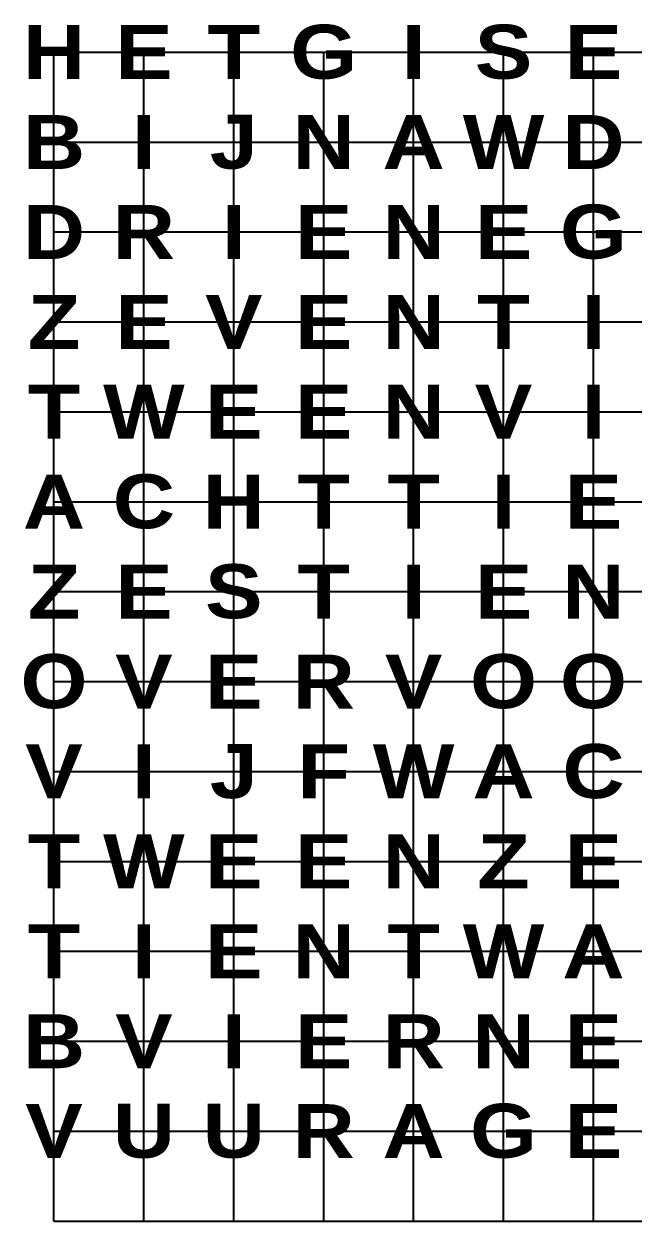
# Model space of a CAD drawing. Header units: millimetres. Extents: x -11 to 433, y -30 to 413.
# Drawn here: x -11.1 to 214.5, y -30 to 413.4 of the extents above; entities that cross this region are included whole.
import ezdxf

# ---------------------------------------------------------------- set-up
doc = ezdxf.new("R2010")
doc.units = ezdxf.units.MM
doc.layers.get('0').update_dxf_attribs({"lineweight": 25, "true_color": 0xffffff})
doc.styles.add('textstyle0', font='')
doc.styles.add('textstyle1', font='')
doc.styles.add('textstyle100', font='')
doc.styles.add('textstyle101', font='')
doc.styles.add('textstyle105', font='')
doc.styles.add('textstyle108', font='')
doc.styles.add('textstyle110', font='')
doc.styles.add('textstyle111', font='')
doc.styles.add('textstyle112', font='')
doc.styles.add('textstyle115', font='')
doc.styles.add('textstyle118', font='')
doc.styles.add('textstyle122', font='')
doc.styles.add('textstyle123', font='')
doc.styles.add('textstyle124', font='')
doc.styles.add('textstyle125', font='')
doc.styles.add('textstyle127', font='')
doc.styles.add('textstyle132', font='')
doc.styles.add('textstyle133', font='')
doc.styles.add('textstyle134', font='')
doc.styles.add('textstyle135', font='')
doc.styles.add('textstyle136', font='')
doc.styles.add('textstyle137', font='')
doc.styles.add('textstyle139', font='')
doc.styles.add('textstyle14', font='')
doc.styles.add('textstyle141', font='')
doc.styles.add('textstyle142', font='')
doc.styles.add('textstyle143', font='')
doc.styles.add('textstyle144', font='')
doc.styles.add('textstyle146', font='')
doc.styles.add('textstyle147', font='')
doc.styles.add('textstyle149', font='')
doc.styles.add('textstyle15', font='')
doc.styles.add('textstyle151', font='')
doc.styles.add('textstyle152', font='')
doc.styles.add('textstyle154', font='')
doc.styles.add('textstyle157', font='')
doc.styles.add('textstyle16', font='')
doc.styles.add('textstyle160', font='')
doc.styles.add('textstyle161', font='')
doc.styles.add('textstyle163', font='')
doc.styles.add('textstyle164', font='')
doc.styles.add('textstyle165', font='')
doc.styles.add('textstyle167', font='')
doc.styles.add('textstyle168', font='')
doc.styles.add('textstyle18', font='')
doc.styles.add('textstyle19', font='')
doc.styles.add('textstyle20', font='')
doc.styles.add('textstyle21', font='')
doc.styles.add('textstyle22', font='')
doc.styles.add('textstyle23', font='')
doc.styles.add('textstyle32', font='')
doc.styles.add('textstyle34', font='')
doc.styles.add('textstyle35', font='')
doc.styles.add('textstyle4', font='')
doc.styles.add('textstyle44', font='')
doc.styles.add('textstyle45', font='')
doc.styles.add('textstyle46', font='')
doc.styles.add('textstyle47', font='')
doc.styles.add('textstyle49', font='')
doc.styles.add('textstyle5', font='')
doc.styles.add('textstyle54', font='')
doc.styles.add('textstyle55', font='')
doc.styles.add('textstyle56', font='')
doc.styles.add('textstyle58', font='')
doc.styles.add('textstyle59', font='')
doc.styles.add('textstyle61', font='')
doc.styles.add('textstyle62', font='')
doc.styles.add('textstyle63', font='')
doc.styles.add('textstyle66', font='')
doc.styles.add('textstyle68', font='')
doc.styles.add('textstyle69', font='')
doc.styles.add('textstyle7', font='')
doc.styles.add('textstyle70', font='')
doc.styles.add('textstyle71', font='')
doc.styles.add('textstyle72', font='')
doc.styles.add('textstyle73', font='')
doc.styles.add('textstyle74', font='')
doc.styles.add('textstyle76', font='')
doc.styles.add('textstyle77', font='')
doc.styles.add('textstyle8', font='')
doc.styles.add('textstyle80', font='')
doc.styles.add('textstyle81', font='')
doc.styles.add('textstyle82', font='')
doc.styles.add('textstyle83', font='')
doc.styles.add('textstyle85', font='')
doc.styles.add('textstyle86', font='')
doc.styles.add('textstyle88', font='')
doc.styles.add('textstyle9', font='')
doc.styles.add('textstyle91', font='')
doc.styles.add('textstyle96', font='')
doc.styles.add('textstyle97', font='')
doc.styles.get('textstyle0').set_extended_font_data('Arial Black')
doc.styles.get('textstyle1').set_extended_font_data('Arial Black')
doc.styles.get('textstyle100').set_extended_font_data('Arial Black')
doc.styles.get('textstyle101').set_extended_font_data('Arial Black')
doc.styles.get('textstyle105').set_extended_font_data('Arial Black')
doc.styles.get('textstyle108').set_extended_font_data('Arial Black')
doc.styles.get('textstyle110').set_extended_font_data('Arial Black')
doc.styles.get('textstyle111').set_extended_font_data('Arial Black')
doc.styles.get('textstyle112').set_extended_font_data('Arial Black')
doc.styles.get('textstyle115').set_extended_font_data('Arial Black')
doc.styles.get('textstyle118').set_extended_font_data('Arial Black')
doc.styles.get('textstyle122').set_extended_font_data('Arial Black')
doc.styles.get('textstyle123').set_extended_font_data('Arial Black')
doc.styles.get('textstyle124').set_extended_font_data('Arial Black')
doc.styles.get('textstyle125').set_extended_font_data('Arial Black')
doc.styles.get('textstyle127').set_extended_font_data('Arial Black')
doc.styles.get('textstyle132').set_extended_font_data('Arial Black')
doc.styles.get('textstyle133').set_extended_font_data('Arial Black')
doc.styles.get('textstyle134').set_extended_font_data('Arial Black')
doc.styles.get('textstyle135').set_extended_font_data('Arial Black')
doc.styles.get('textstyle136').set_extended_font_data('Arial Black')
doc.styles.get('textstyle137').set_extended_font_data('Arial Black')
doc.styles.get('textstyle139').set_extended_font_data('Arial Black')
doc.styles.get('textstyle14').set_extended_font_data('Arial Black')
doc.styles.get('textstyle141').set_extended_font_data('Arial Black')
doc.styles.get('textstyle142').set_extended_font_data('Arial Black')
doc.styles.get('textstyle143').set_extended_font_data('Arial Black')
doc.styles.get('textstyle144').set_extended_font_data('Arial Black')
doc.styles.get('textstyle146').set_extended_font_data('Arial Black')
doc.styles.get('textstyle147').set_extended_font_data('Arial Black')
doc.styles.get('textstyle149').set_extended_font_data('Arial Black')
doc.styles.get('textstyle15').set_extended_font_data('Arial Black')
doc.styles.get('textstyle151').set_extended_font_data('Arial Black')
doc.styles.get('textstyle152').set_extended_font_data('Arial Black')
doc.styles.get('textstyle154').set_extended_font_data('Arial Black')
doc.styles.get('textstyle157').set_extended_font_data('Arial Black')
doc.styles.get('textstyle16').set_extended_font_data('Arial Black')
doc.styles.get('textstyle160').set_extended_font_data('Arial Black')
doc.styles.get('textstyle161').set_extended_font_data('Arial Black')
doc.styles.get('textstyle163').set_extended_font_data('Arial Black')
doc.styles.get('textstyle164').set_extended_font_data('Arial Black')
doc.styles.get('textstyle165').set_extended_font_data('Arial Black')
doc.styles.get('textstyle167').set_extended_font_data('Arial Black')
doc.styles.get('textstyle168').set_extended_font_data('Arial Black')
doc.styles.get('textstyle18').set_extended_font_data('Arial Black')
doc.styles.get('textstyle19').set_extended_font_data('Arial Black')
doc.styles.get('textstyle20').set_extended_font_data('Arial Black')
doc.styles.get('textstyle21').set_extended_font_data('Arial Black')
doc.styles.get('textstyle22').set_extended_font_data('Arial Black')
doc.styles.get('textstyle23').set_extended_font_data('Arial Black')
doc.styles.get('textstyle32').set_extended_font_data('Arial Black')
doc.styles.get('textstyle34').set_extended_font_data('Arial Black')
doc.styles.get('textstyle35').set_extended_font_data('Arial Black')
doc.styles.get('textstyle4').set_extended_font_data('Arial Black')
doc.styles.get('textstyle44').set_extended_font_data('Arial Black')
doc.styles.get('textstyle45').set_extended_font_data('Arial Black')
doc.styles.get('textstyle46').set_extended_font_data('Arial Black')
doc.styles.get('textstyle47').set_extended_font_data('Arial Black')
doc.styles.get('textstyle49').set_extended_font_data('Arial Black')
doc.styles.get('textstyle5').set_extended_font_data('Arial Black')
doc.styles.get('textstyle54').set_extended_font_data('Arial Black')
doc.styles.get('textstyle55').set_extended_font_data('Arial Black')
doc.styles.get('textstyle56').set_extended_font_data('Arial Black')
doc.styles.get('textstyle58').set_extended_font_data('Arial Black')
doc.styles.get('textstyle59').set_extended_font_data('Arial Black')
doc.styles.get('textstyle61').set_extended_font_data('Arial Black')
doc.styles.get('textstyle62').set_extended_font_data('Arial Black')
doc.styles.get('textstyle63').set_extended_font_data('Arial Black')
doc.styles.get('textstyle66').set_extended_font_data('Arial Black')
doc.styles.get('textstyle68').set_extended_font_data('Arial Black')
doc.styles.get('textstyle69').set_extended_font_data('Arial Black')
doc.styles.get('textstyle7').set_extended_font_data('Arial Black')
doc.styles.get('textstyle70').set_extended_font_data('Arial Black')
doc.styles.get('textstyle71').set_extended_font_data('Arial Black')
doc.styles.get('textstyle72').set_extended_font_data('Arial Black')
doc.styles.get('textstyle73').set_extended_font_data('Arial Black')
doc.styles.get('textstyle74').set_extended_font_data('Arial Black')
doc.styles.get('textstyle76').set_extended_font_data('Arial Black')
doc.styles.get('textstyle77').set_extended_font_data('Arial Black')
doc.styles.get('textstyle8').set_extended_font_data('Arial Black')
doc.styles.get('textstyle80').set_extended_font_data('Arial Black')
doc.styles.get('textstyle81').set_extended_font_data('Arial Black')
doc.styles.get('textstyle82').set_extended_font_data('Arial Black')
doc.styles.get('textstyle83').set_extended_font_data('Arial Black')
doc.styles.get('textstyle85').set_extended_font_data('Arial Black')
doc.styles.get('textstyle86').set_extended_font_data('Arial Black')
doc.styles.get('textstyle88').set_extended_font_data('Arial Black')
doc.styles.get('textstyle9').set_extended_font_data('Arial Black')
doc.styles.get('textstyle91').set_extended_font_data('Arial Black')
doc.styles.get('textstyle96').set_extended_font_data('Arial Black')
doc.styles.get('textstyle97').set_extended_font_data('Arial Black')

# ---------------------------------------------------------------- blocks, each defined once
blk = doc.blocks.new('raster')
for p, q in [((0, 0), (3.33, 0)), ((0, -3.33), (0, 0)), ((3.33, 0), (6.66, 0)), ((3.33, -3.33), (3.33, 0)), ((3.33, -3.33), (3.33, 0)), ((6.66, 0), (9.99, 0)), ((6.66, -3.33), (6.66, 0)), ((6.66, -3.33), (6.66, 0)), ((9.99, 0), (13.32, 0)), ((9.99, -3.33), (9.99, 0)), ((9.99, -3.33), (9.99, 0)), ((13.32, 0), (16.65, 0)), ((13.32, -3.33), (13.32, 0)), ((13.32, -3.33), (13.32, 0)), ((16.65, 0), (19.98, 0)), ((16.65, -3.33), (16.65, 0)), ((16.65, -3.33), (16.65, 0)), ((19.98, 0), (23.31, 0)), ((19.98, -3.33), (19.98, 0)), ((19.98, -3.33), (19.98, 0)), ((23.31, 0), (26.64, 0)), ((23.31, -3.33), (23.31, 0)), ((23.31, -3.33), (23.31, 0)), ((26.64, 0), (29.97, 0)), ((26.64, -3.33), (26.64, 0)), ((26.64, -3.33), (26.64, 0)), ((29.97, 0), (33.3, 0)), ((29.97, -3.33), (29.97, 0)), ((29.97, -3.33), (29.97, 0)), ((33.3, 0), (36.63, 0)), ((33.3, -3.33), (33.3, 0)), ((33.3, -3.33), (33.3, 0)), ((36.63, 0), (39.96, 0)), ((36.63, -3.33), (36.63, 0)), ((36.63, -3.33), (36.63, 0)), ((39.96, 0), (43.29, 0)), ((39.96, -3.33), (39.96, 0)), ((39.96, -3.33), (39.96, 0)), ((43.29, -3.33), (43.29, 0)), ((0, -3.33), (3.33, -3.33)), ((0, -3.33), (3.33, -3.33)), ((0, -6.66), (0, -3.33)), ((3.33, -3.33), (6.66, -3.33)), ((3.33, -3.33), (6.66, -3.33)), ((3.33, -6.66), (3.33, -3.33)), ((3.33, -6.66), (3.33, -3.33)), ((6.66, -3.33), (9.99, -3.33)), ((6.66, -3.33), (9.99, -3.33)), ((6.66, -6.66), (6.66, -3.33)), ((6.66, -6.66), (6.66, -3.33)), ((9.99, -3.33), (13.32, -3.33)), ((9.99, -3.33), (13.32, -3.33)), ((9.99, -6.66), (9.99, -3.33)), ((9.99, -6.66), (9.99, -3.33)), ((13.32, -3.33), (16.65, -3.33)), ((13.32, -3.33), (16.65, -3.33)), ((13.32, -6.66), (13.32, -3.33)), ((13.32, -6.66), (13.32, -3.33)), ((16.65, -3.33), (19.98, -3.33)), ((16.65, -3.33), (19.98, -3.33)), ((16.65, -6.66), (16.65, -3.33)), ((16.65, -6.66), (16.65, -3.33)), ((19.98, -3.33), (23.31, -3.33)), ((19.98, -3.33), (23.31, -3.33)), ((19.98, -6.66), (19.98, -3.33)), ((19.98, -6.66), (19.98, -3.33)), ((23.31, -3.33), (26.64, -3.33)), ((23.31, -3.33), (26.64, -3.33)), ((23.31, -6.66), (23.31, -3.33)), ((23.31, -6.66), (23.31, -3.33)), ((26.64, -3.33), (29.97, -3.33)), ((26.64, -3.33), (29.97, -3.33)), ((26.64, -6.66), (26.64, -3.33)), ((26.64, -6.66), (26.64, -3.33)), ((29.97, -3.33), (33.3, -3.33)), ((29.97, -3.33), (33.3, -3.33)), ((29.97, -6.66), (29.97, -3.33)), ((29.97, -6.66), (29.97, -3.33)), ((33.3, -3.33), (36.63, -3.33)), ((33.3, -3.33), (36.63, -3.33)), ((33.3, -6.66), (33.3, -3.33)), ((33.3, -6.66), (33.3, -3.33)), ((36.63, -3.33), (39.96, -3.33)), ((36.63, -3.33), (39.96, -3.33)), ((36.63, -6.66), (36.63, -3.33)), ((36.63, -6.66), (36.63, -3.33)), ((39.96, -3.33), (43.29, -3.33)), ((39.96, -3.33), (43.29, -3.33)), ((39.96, -6.66), (39.96, -3.33)), ((39.96, -6.66), (39.96, -3.33)), ((43.29, -6.66), (43.29, -3.33)), ((0, -6.66), (3.33, -6.66)), ((0, -6.66), (3.33, -6.66)), ((0, -9.99), (0, -6.66)), ((3.33, -6.66), (6.66, -6.66)), ((3.33, -6.66), (6.66, -6.66)), ((3.33, -9.99), (3.33, -6.66)), ((3.33, -9.99), (3.33, -6.66)), ((6.66, -6.66), (9.99, -6.66)), ((6.66, -6.66), (9.99, -6.66)), ((6.66, -9.99), (6.66, -6.66)), ((6.66, -9.99), (6.66, -6.66)), ((9.99, -6.66), (13.32, -6.66)), ((9.99, -6.66), (13.32, -6.66)), ((9.99, -9.99), (9.99, -6.66)), ((9.99, -9.99), (9.99, -6.66)), ((13.32, -6.66), (16.65, -6.66)), ((13.32, -6.66), (16.65, -6.66)), ((13.32, -9.99), (13.32, -6.66)), ((13.32, -9.99), (13.32, -6.66)), ((16.65, -6.66), (19.98, -6.66)), ((16.65, -6.66), (19.98, -6.66)), ((16.65, -9.99), (16.65, -6.66)), ((16.65, -9.99), (16.65, -6.66)), ((19.98, -6.66), (23.31, -6.66)), ((19.98, -6.66), (23.31, -6.66)), ((19.98, -9.99), (19.98, -6.66)), ((19.98, -9.99), (19.98, -6.66)), ((23.31, -6.66), (26.64, -6.66)), ((23.31, -6.66), (26.64, -6.66)), ((23.31, -9.99), (23.31, -6.66)), ((23.31, -9.99), (23.31, -6.66)), ((26.64, -6.66), (29.97, -6.66)), ((26.64, -6.66), (29.97, -6.66)), ((26.64, -9.99), (26.64, -6.66)), ((26.64, -9.99), (26.64, -6.66)), ((29.97, -6.66), (33.3, -6.66)), ((29.97, -6.66), (33.3, -6.66)), ((29.97, -9.99), (29.97, -6.66)), ((29.97, -9.99), (29.97, -6.66)), ((33.3, -6.66), (36.63, -6.66)), ((33.3, -6.66), (36.63, -6.66)), ((33.3, -9.99), (33.3, -6.66)), ((33.3, -9.99), (33.3, -6.66)), ((36.63, -6.66), (39.96, -6.66)), ((36.63, -6.66), (39.96, -6.66)), ((36.63, -9.99), (36.63, -6.66)), ((36.63, -9.99), (36.63, -6.66)), ((39.96, -6.66), (43.29, -6.66)), ((39.96, -6.66), (43.29, -6.66)), ((39.96, -9.99), (39.96, -6.66)), ((39.96, -9.99), (39.96, -6.66)), ((43.29, -9.99), (43.29, -6.66)), ((0, -9.99), (3.33, -9.99)), ((0, -9.99), (3.33, -9.99)), ((0, -13.32), (0, -9.99)), ((3.33, -9.99), (6.66, -9.99)), ((3.33, -9.99), (6.66, -9.99)), ((3.33, -13.32), (3.33, -9.99)), ((3.33, -13.32), (3.33, -9.99)), ((6.66, -9.99), (9.99, -9.99)), ((6.66, -9.99), (9.99, -9.99)), ((6.66, -13.32), (6.66, -9.99)), ((6.66, -13.32), (6.66, -9.99)), ((9.99, -9.99), (13.32, -9.99)), ((9.99, -9.99), (13.32, -9.99)), ((9.99, -13.32), (9.99, -9.99)), ((9.99, -13.32), (9.99, -9.99)), ((13.32, -9.99), (16.65, -9.99)), ((13.32, -9.99), (16.65, -9.99)), ((13.32, -13.32), (13.32, -9.99)), ((13.32, -13.32), (13.32, -9.99)), ((16.65, -9.99), (19.98, -9.99)), ((16.65, -9.99), (19.98, -9.99)), ((16.65, -13.32), (16.65, -9.99)), ((16.65, -13.32), (16.65, -9.99)), ((19.98, -9.99), (23.31, -9.99)), ((19.98, -9.99), (23.31, -9.99)), ((19.98, -13.32), (19.98, -9.99)), ((19.98, -13.32), (19.98, -9.99)), ((23.31, -9.99), (26.64, -9.99)), ((23.31, -9.99), (26.64, -9.99)), ((23.31, -13.32), (23.31, -9.99)), ((23.31, -13.32), (23.31, -9.99)), ((26.64, -9.99), (29.97, -9.99)), ((26.64, -9.99), (29.97, -9.99)), ((26.64, -13.32), (26.64, -9.99)), ((26.64, -13.32), (26.64, -9.99)), ((29.97, -9.99), (33.3, -9.99)), ((29.97, -9.99), (33.3, -9.99)), ((29.97, -13.32), (29.97, -9.99)), ((29.97, -13.32), (29.97, -9.99)), ((33.3, -9.99), (36.63, -9.99)), ((33.3, -9.99), (36.63, -9.99)), ((33.3, -13.32), (33.3, -9.99)), ((33.3, -13.32), (33.3, -9.99)), ((36.63, -9.99), (39.96, -9.99)), ((36.63, -9.99), (39.96, -9.99)), ((36.63, -13.32), (36.63, -9.99)), ((36.63, -13.32), (36.63, -9.99)), ((39.96, -9.99), (43.29, -9.99)), ((39.96, -9.99), (43.29, -9.99)), ((39.96, -13.32), (39.96, -9.99)), ((39.96, -13.32), (39.96, -9.99)), ((43.29, -13.32), (43.29, -9.99)), ((0, -13.32), (3.33, -13.32)), ((0, -13.32), (3.33, -13.32)), ((0, -16.65), (0, -13.32)), ((3.33, -13.32), (6.66, -13.32)), ((3.33, -13.32), (6.66, -13.32)), ((3.33, -16.65), (3.33, -13.32)), ((3.33, -16.65), (3.33, -13.32)), ((6.66, -13.32), (9.99, -13.32)), ((6.66, -13.32), (9.99, -13.32)), ((6.66, -16.65), (6.66, -13.32)), ((6.66, -16.65), (6.66, -13.32)), ((9.99, -13.32), (13.32, -13.32)), ((9.99, -13.32), (13.32, -13.32)), ((9.99, -16.65), (9.99, -13.32)), ((9.99, -16.65), (9.99, -13.32)), ((13.32, -13.32), (16.65, -13.32)), ((13.32, -13.32), (16.65, -13.32)), ((13.32, -16.65), (13.32, -13.32)), ((13.32, -16.65), (13.32, -13.32)), ((16.65, -13.32), (19.98, -13.32)), ((16.65, -13.32), (19.98, -13.32)), ((16.65, -16.65), (16.65, -13.32)), ((16.65, -16.65), (16.65, -13.32)), ((19.98, -13.32), (23.31, -13.32)), ((19.98, -13.32), (23.31, -13.32)), ((19.98, -16.65), (19.98, -13.32)), ((19.98, -16.65), (19.98, -13.32)), ((23.31, -13.32), (26.64, -13.32)), ((23.31, -13.32), (26.64, -13.32)), ((23.31, -16.65), (23.31, -13.32)), ((23.31, -16.65), (23.31, -13.32)), ((26.64, -13.32), (29.97, -13.32)), ((26.64, -13.32), (29.97, -13.32)), ((26.64, -16.65), (26.64, -13.32)), ((26.64, -16.65), (26.64, -13.32)), ((29.97, -13.32), (33.3, -13.32)), ((29.97, -13.32), (33.3, -13.32)), ((29.97, -16.65), (29.97, -13.32)), ((29.97, -16.65), (29.97, -13.32)), ((33.3, -13.32), (36.63, -13.32)), ((33.3, -13.32), (36.63, -13.32)), ((33.3, -16.65), (33.3, -13.32)), ((33.3, -16.65), (33.3, -13.32)), ((36.63, -13.32), (39.96, -13.32)), ((36.63, -13.32), (39.96, -13.32)), ((36.63, -16.65), (36.63, -13.32)), ((36.63, -16.65), (36.63, -13.32)), ((39.96, -13.32), (43.29, -13.32)), ((39.96, -13.32), (43.29, -13.32)), ((39.96, -16.65), (39.96, -13.32)), ((39.96, -16.65), (39.96, -13.32)), ((43.29, -16.65), (43.29, -13.32)), ((0, -16.65), (3.33, -16.65)), ((0, -16.65), (3.33, -16.65)), ((0, -19.98), (0, -16.65)), ((3.33, -16.65), (6.66, -16.65)), ((3.33, -16.65), (6.66, -16.65)), ((3.33, -19.98), (3.33, -16.65)), ((3.33, -19.98), (3.33, -16.65)), ((6.66, -16.65), (9.99, -16.65)), ((6.66, -16.65), (9.99, -16.65)), ((6.66, -19.98), (6.66, -16.65)), ((6.66, -19.98), (6.66, -16.65)), ((9.99, -16.65), (13.32, -16.65)), ((9.99, -16.65), (13.32, -16.65)), ((9.99, -19.98), (9.99, -16.65)), ((9.99, -19.98), (9.99, -16.65)), ((13.32, -16.65), (16.65, -16.65)), ((13.32, -16.65), (16.65, -16.65)), ((13.32, -19.98), (13.32, -16.65)), ((13.32, -19.98), (13.32, -16.65)), ((16.65, -16.65), (19.98, -16.65)), ((16.65, -16.65), (19.98, -16.65)), ((16.65, -19.98), (16.65, -16.65)), ((16.65, -19.98), (16.65, -16.65)), ((19.98, -16.65), (23.31, -16.65)), ((19.98, -16.65), (23.31, -16.65)), ((19.98, -19.98), (19.98, -16.65)), ((19.98, -19.98), (19.98, -16.65)), ((23.31, -16.65), (26.64, -16.65)), ((23.31, -16.65), (26.64, -16.65)), ((23.31, -19.98), (23.31, -16.65)), ((23.31, -19.98), (23.31, -16.65)), ((26.64, -16.65), (29.97, -16.65)), ((26.64, -16.65), (29.97, -16.65)), ((26.64, -19.98), (26.64, -16.65)), ((26.64, -19.98), (26.64, -16.65)), ((29.97, -16.65), (33.3, -16.65)), ((29.97, -16.65), (33.3, -16.65)), ((29.97, -19.98), (29.97, -16.65)), ((29.97, -19.98), (29.97, -16.65)), ((33.3, -16.65), (36.63, -16.65)), ((33.3, -16.65), (36.63, -16.65)), ((33.3, -19.98), (33.3, -16.65)), ((33.3, -19.98), (33.3, -16.65)), ((36.63, -16.65), (39.96, -16.65)), ((36.63, -16.65), (39.96, -16.65)), ((36.63, -19.98), (36.63, -16.65)), ((36.63, -19.98), (36.63, -16.65)), ((39.96, -16.65), (43.29, -16.65)), ((39.96, -16.65), (43.29, -16.65)), ((39.96, -19.98), (39.96, -16.65)), ((39.96, -19.98), (39.96, -16.65)), ((43.29, -19.98), (43.29, -16.65)), ((0, -19.98), (3.33, -19.98)), ((0, -19.98), (3.33, -19.98)), ((0, -23.31), (0, -19.98)), ((3.33, -19.98), (6.66, -19.98)), ((3.33, -19.98), (6.66, -19.98)), ((3.33, -23.31), (3.33, -19.98)), ((3.33, -23.31), (3.33, -19.98)), ((6.66, -19.98), (9.99, -19.98)), ((6.66, -19.98), (9.99, -19.98)), ((6.66, -23.31), (6.66, -19.98)), ((6.66, -23.31), (6.66, -19.98)), ((9.99, -19.98), (13.32, -19.98)), ((9.99, -19.98), (13.32, -19.98)), ((9.99, -23.31), (9.99, -19.98)), ((9.99, -23.31), (9.99, -19.98)), ((13.32, -19.98), (16.65, -19.98)), ((13.32, -19.98), (16.65, -19.98)), ((13.32, -23.31), (13.32, -19.98)), ((13.32, -23.31), (13.32, -19.98)), ((16.65, -19.98), (19.98, -19.98)), ((16.65, -19.98), (19.98, -19.98)), ((16.65, -23.31), (16.65, -19.98)), ((16.65, -23.31), (16.65, -19.98)), ((19.98, -19.98), (23.31, -19.98)), ((19.98, -19.98), (23.31, -19.98)), ((19.98, -23.31), (19.98, -19.98)), ((19.98, -23.31), (19.98, -19.98)), ((23.31, -19.98), (26.64, -19.98)), ((23.31, -19.98), (26.64, -19.98)), ((23.31, -23.31), (23.31, -19.98)), ((23.31, -23.31), (23.31, -19.98)), ((26.64, -19.98), (29.97, -19.98)), ((26.64, -19.98), (29.97, -19.98)), ((26.64, -23.31), (26.64, -19.98)), ((26.64, -23.31), (26.64, -19.98)), ((29.97, -19.98), (33.3, -19.98)), ((29.97, -19.98), (33.3, -19.98)), ((29.97, -23.31), (29.97, -19.98)), ((29.97, -23.31), (29.97, -19.98)), ((33.3, -19.98), (36.63, -19.98)), ((33.3, -19.98), (36.63, -19.98)), ((33.3, -23.31), (33.3, -19.98)), ((33.3, -23.31), (33.3, -19.98)), ((36.63, -19.98), (39.96, -19.98)), ((36.63, -19.98), (39.96, -19.98)), ((36.63, -23.31), (36.63, -19.98)), ((36.63, -23.31), (36.63, -19.98)), ((39.96, -19.98), (43.29, -19.98)), ((39.96, -19.98), (43.29, -19.98)), ((39.96, -23.31), (39.96, -19.98)), ((39.96, -23.31), (39.96, -19.98)), ((43.29, -23.31), (43.29, -19.98)), ((0, -23.31), (3.33, -23.31)), ((0, -23.31), (3.33, -23.31)), ((0, -26.64), (0, -23.31)), ((3.33, -23.31), (6.66, -23.31)), ((3.33, -23.31), (6.66, -23.31)), ((3.33, -26.64), (3.33, -23.31)), ((3.33, -26.64), (3.33, -23.31)), ((6.66, -23.31), (9.99, -23.31)), ((6.66, -23.31), (9.99, -23.31)), ((6.66, -26.64), (6.66, -23.31)), ((6.66, -26.64), (6.66, -23.31)), ((9.99, -23.31), (13.32, -23.31)), ((9.99, -23.31), (13.32, -23.31)), ((9.99, -26.64), (9.99, -23.31)), ((9.99, -26.64), (9.99, -23.31)), ((13.32, -23.31), (16.65, -23.31)), ((13.32, -23.31), (16.65, -23.31)), ((13.32, -26.64), (13.32, -23.31)), ((13.32, -26.64), (13.32, -23.31)), ((16.65, -23.31), (19.98, -23.31)), ((16.65, -23.31), (19.98, -23.31)), ((16.65, -26.64), (16.65, -23.31)), ((16.65, -26.64), (16.65, -23.31)), ((19.98, -23.31), (23.31, -23.31)), ((19.98, -23.31), (23.31, -23.31)), ((19.98, -26.64), (19.98, -23.31)), ((19.98, -26.64), (19.98, -23.31)), ((23.31, -23.31), (26.64, -23.31)), ((23.31, -23.31), (26.64, -23.31)), ((23.31, -26.64), (23.31, -23.31)), ((23.31, -26.64), (23.31, -23.31)), ((26.64, -23.31), (29.97, -23.31)), ((26.64, -23.31), (29.97, -23.31)), ((26.64, -26.64), (26.64, -23.31)), ((26.64, -26.64), (26.64, -23.31)), ((29.97, -23.31), (33.3, -23.31)), ((29.97, -23.31), (33.3, -23.31)), ((29.97, -26.64), (29.97, -23.31)), ((29.97, -26.64), (29.97, -23.31)), ((33.3, -23.31), (36.63, -23.31)), ((33.3, -23.31), (36.63, -23.31)), ((33.3, -26.64), (33.3, -23.31)), ((33.3, -26.64), (33.3, -23.31)), ((36.63, -23.31), (39.96, -23.31)), ((36.63, -23.31), (39.96, -23.31)), ((36.63, -26.64), (36.63, -23.31)), ((36.63, -26.64), (36.63, -23.31)), ((39.96, -23.31), (43.29, -23.31)), ((39.96, -23.31), (43.29, -23.31)), ((39.96, -26.64), (39.96, -23.31)), ((39.96, -26.64), (39.96, -23.31)), ((43.29, -26.64), (43.29, -23.31)), ((0, -26.64), (3.33, -26.64)), ((0, -26.64), (3.33, -26.64)), ((0, -29.97), (0, -26.64)), ((3.33, -26.64), (6.66, -26.64)), ((3.33, -26.64), (6.66, -26.64)), ((3.33, -29.97), (3.33, -26.64)), ((3.33, -29.97), (3.33, -26.64)), ((6.66, -26.64), (9.99, -26.64)), ((6.66, -26.64), (9.99, -26.64)), ((6.66, -29.97), (6.66, -26.64)), ((6.66, -29.97), (6.66, -26.64)), ((9.99, -26.64), (13.32, -26.64)), ((9.99, -26.64), (13.32, -26.64)), ((9.99, -29.97), (9.99, -26.64)), ((9.99, -29.97), (9.99, -26.64)), ((13.32, -26.64), (16.65, -26.64)), ((13.32, -26.64), (16.65, -26.64)), ((13.32, -29.97), (13.32, -26.64)), ((13.32, -29.97), (13.32, -26.64)), ((16.65, -26.64), (19.98, -26.64)), ((16.65, -26.64), (19.98, -26.64)), ((16.65, -29.97), (16.65, -26.64)), ((16.65, -29.97), (16.65, -26.64)), ((19.98, -26.64), (23.31, -26.64)), ((19.98, -26.64), (23.31, -26.64)), ((19.98, -29.97), (19.98, -26.64)), ((19.98, -29.97), (19.98, -26.64)), ((23.31, -26.64), (26.64, -26.64)), ((23.31, -26.64), (26.64, -26.64)), ((23.31, -29.97), (23.31, -26.64)), ((23.31, -29.97), (23.31, -26.64)), ((26.64, -26.64), (29.97, -26.64)), ((26.64, -26.64), (29.97, -26.64)), ((26.64, -29.97), (26.64, -26.64)), ((26.64, -29.97), (26.64, -26.64)), ((29.97, -26.64), (33.3, -26.64)), ((29.97, -26.64), (33.3, -26.64)), ((29.97, -29.97), (29.97, -26.64)), ((29.97, -29.97), (29.97, -26.64)), ((33.3, -26.64), (36.63, -26.64)), ((33.3, -26.64), (36.63, -26.64)), ((33.3, -29.97), (33.3, -26.64)), ((33.3, -29.97), (33.3, -26.64)), ((36.63, -26.64), (39.96, -26.64)), ((36.63, -26.64), (39.96, -26.64)), ((36.63, -29.97), (36.63, -26.64)), ((36.63, -29.97), (36.63, -26.64)), ((39.96, -26.64), (43.29, -26.64)), ((39.96, -26.64), (43.29, -26.64)), ((39.96, -29.97), (39.96, -26.64)), ((39.96, -29.97), (39.96, -26.64)), ((43.29, -29.97), (43.29, -26.64)), ((0, -29.97), (3.33, -29.97)), ((0, -29.97), (3.33, -29.97)), ((0, -33.3), (0, -29.97)), ((3.33, -29.97), (6.66, -29.97)), ((3.33, -29.97), (6.66, -29.97)), ((3.33, -33.3), (3.33, -29.97)), ((3.33, -33.3), (3.33, -29.97)), ((6.66, -29.97), (9.99, -29.97)), ((6.66, -29.97), (9.99, -29.97)), ((6.66, -33.3), (6.66, -29.97)), ((6.66, -33.3), (6.66, -29.97)), ((9.99, -29.97), (13.32, -29.97)), ((9.99, -29.97), (13.32, -29.97)), ((9.99, -33.3), (9.99, -29.97)), ((9.99, -33.3), (9.99, -29.97)), ((13.32, -29.97), (16.65, -29.97)), ((13.32, -29.97), (16.65, -29.97)), ((13.32, -33.3), (13.32, -29.97)), ((13.32, -33.3), (13.32, -29.97)), ((16.65, -29.97), (19.98, -29.97)), ((16.65, -29.97), (19.98, -29.97)), ((16.65, -33.3), (16.65, -29.97)), ((16.65, -33.3), (16.65, -29.97)), ((19.98, -29.97), (23.31, -29.97)), ((19.98, -29.97), (23.31, -29.97)), ((19.98, -33.3), (19.98, -29.97)), ((19.98, -33.3), (19.98, -29.97)), ((23.31, -29.97), (26.64, -29.97)), ((23.31, -29.97), (26.64, -29.97)), ((23.31, -33.3), (23.31, -29.97)), ((23.31, -33.3), (23.31, -29.97)), ((26.64, -29.97), (29.97, -29.97)), ((26.64, -29.97), (29.97, -29.97)), ((26.64, -33.3), (26.64, -29.97)), ((26.64, -33.3), (26.64, -29.97)), ((29.97, -29.97), (33.3, -29.97)), ((29.97, -29.97), (33.3, -29.97)), ((29.97, -33.3), (29.97, -29.97)), ((29.97, -33.3), (29.97, -29.97)), ((33.3, -29.97), (36.63, -29.97)), ((33.3, -29.97), (36.63, -29.97)), ((33.3, -33.3), (33.3, -29.97)), ((33.3, -33.3), (33.3, -29.97)), ((36.63, -29.97), (39.96, -29.97)), ((36.63, -29.97), (39.96, -29.97)), ((36.63, -33.3), (36.63, -29.97)), ((36.63, -33.3), (36.63, -29.97)), ((39.96, -29.97), (43.29, -29.97)), ((39.96, -29.97), (43.29, -29.97)), ((39.96, -33.3), (39.96, -29.97)), ((39.96, -33.3), (39.96, -29.97)), ((43.29, -33.3), (43.29, -29.97)), ((0, -33.3), (3.33, -33.3)), ((0, -33.3), (3.33, -33.3)), ((0, -36.63), (0, -33.3)), ((3.33, -33.3), (6.66, -33.3)), ((3.33, -33.3), (6.66, -33.3)), ((3.33, -36.63), (3.33, -33.3)), ((3.33, -36.63), (3.33, -33.3)), ((6.66, -33.3), (9.99, -33.3)), ((6.66, -33.3), (9.99, -33.3)), ((6.66, -36.63), (6.66, -33.3)), ((6.66, -36.63), (6.66, -33.3)), ((9.99, -33.3), (13.32, -33.3)), ((9.99, -33.3), (13.32, -33.3)), ((9.99, -36.63), (9.99, -33.3)), ((9.99, -36.63), (9.99, -33.3)), ((13.32, -33.3), (16.65, -33.3)), ((13.32, -33.3), (16.65, -33.3)), ((13.32, -36.63), (13.32, -33.3)), ((13.32, -36.63), (13.32, -33.3)), ((16.65, -33.3), (19.98, -33.3)), ((16.65, -33.3), (19.98, -33.3)), ((16.65, -36.63), (16.65, -33.3)), ((16.65, -36.63), (16.65, -33.3)), ((19.98, -33.3), (23.31, -33.3)), ((19.98, -33.3), (23.31, -33.3)), ((19.98, -36.63), (19.98, -33.3)), ((19.98, -36.63), (19.98, -33.3)), ((23.31, -33.3), (26.64, -33.3)), ((23.31, -33.3), (26.64, -33.3)), ((23.31, -36.63), (23.31, -33.3)), ((23.31, -36.63), (23.31, -33.3)), ((26.64, -33.3), (29.97, -33.3)), ((26.64, -33.3), (29.97, -33.3)), ((26.64, -36.63), (26.64, -33.3)), ((26.64, -36.63), (26.64, -33.3)), ((29.97, -33.3), (33.3, -33.3)), ((29.97, -33.3), (33.3, -33.3)), ((29.97, -36.63), (29.97, -33.3)), ((29.97, -36.63), (29.97, -33.3)), ((33.3, -33.3), (36.63, -33.3)), ((33.3, -33.3), (36.63, -33.3)), ((33.3, -36.63), (33.3, -33.3)), ((33.3, -36.63), (33.3, -33.3)), ((36.63, -33.3), (39.96, -33.3)), ((36.63, -33.3), (39.96, -33.3)), ((36.63, -36.63), (36.63, -33.3)), ((36.63, -36.63), (36.63, -33.3)), ((39.96, -33.3), (43.29, -33.3)), ((39.96, -33.3), (43.29, -33.3)), ((39.96, -36.63), (39.96, -33.3)), ((39.96, -36.63), (39.96, -33.3)), ((43.29, -36.63), (43.29, -33.3)), ((0, -36.63), (3.33, -36.63)), ((0, -36.63), (3.33, -36.63)), ((0, -39.96), (0, -36.63)), ((3.33, -36.63), (6.66, -36.63)), ((3.33, -36.63), (6.66, -36.63)), ((3.33, -39.96), (3.33, -36.63)), ((3.33, -39.96), (3.33, -36.63)), ((6.66, -36.63), (9.99, -36.63)), ((6.66, -36.63), (9.99, -36.63)), ((6.66, -39.96), (6.66, -36.63)), ((6.66, -39.96), (6.66, -36.63)), ((9.99, -36.63), (13.32, -36.63)), ((9.99, -36.63), (13.32, -36.63)), ((9.99, -39.96), (9.99, -36.63)), ((9.99, -39.96), (9.99, -36.63)), ((13.32, -36.63), (16.65, -36.63)), ((13.32, -36.63), (16.65, -36.63)), ((13.32, -39.96), (13.32, -36.63)), ((13.32, -39.96), (13.32, -36.63)), ((16.65, -36.63), (19.98, -36.63)), ((16.65, -36.63), (19.98, -36.63)), ((16.65, -39.96), (16.65, -36.63)), ((16.65, -39.96), (16.65, -36.63)), ((19.98, -36.63), (23.31, -36.63)), ((19.98, -36.63), (23.31, -36.63)), ((19.98, -39.96), (19.98, -36.63)), ((19.98, -39.96), (19.98, -36.63)), ((23.31, -36.63), (26.64, -36.63)), ((23.31, -36.63), (26.64, -36.63)), ((23.31, -39.96), (23.31, -36.63)), ((23.31, -39.96), (23.31, -36.63)), ((26.64, -36.63), (29.97, -36.63)), ((26.64, -36.63), (29.97, -36.63)), ((26.64, -39.96), (26.64, -36.63)), ((26.64, -39.96), (26.64, -36.63)), ((29.97, -36.63), (33.3, -36.63)), ((29.97, -36.63), (33.3, -36.63)), ((29.97, -39.96), (29.97, -36.63)), ((29.97, -39.96), (29.97, -36.63)), ((33.3, -36.63), (36.63, -36.63)), ((33.3, -36.63), (36.63, -36.63)), ((33.3, -39.96), (33.3, -36.63)), ((33.3, -39.96), (33.3, -36.63)), ((36.63, -36.63), (39.96, -36.63)), ((36.63, -36.63), (39.96, -36.63)), ((36.63, -39.96), (36.63, -36.63)), ((36.63, -39.96), (36.63, -36.63)), ((39.96, -36.63), (43.29, -36.63)), ((39.96, -36.63), (43.29, -36.63)), ((39.96, -39.96), (39.96, -36.63)), ((39.96, -39.96), (39.96, -36.63)), ((43.29, -39.96), (43.29, -36.63)), ((0, -39.96), (3.33, -39.96)), ((0, -39.96), (3.33, -39.96)), ((0, -43.29), (0, -39.96)), ((3.33, -39.96), (6.66, -39.96)), ((3.33, -39.96), (6.66, -39.96)), ((3.33, -43.29), (3.33, -39.96)), ((3.33, -43.29), (3.33, -39.96)), ((6.66, -39.96), (9.99, -39.96)), ((6.66, -39.96), (9.99, -39.96)), ((6.66, -43.29), (6.66, -39.96)), ((6.66, -43.29), (6.66, -39.96)), ((9.99, -39.96), (13.32, -39.96)), ((9.99, -39.96), (13.32, -39.96)), ((9.99, -43.29), (9.99, -39.96)), ((9.99, -43.29), (9.99, -39.96)), ((13.32, -39.96), (16.65, -39.96)), ((13.32, -39.96), (16.65, -39.96)), ((13.32, -43.29), (13.32, -39.96)), ((13.32, -43.29), (13.32, -39.96)), ((16.65, -39.96), (19.98, -39.96)), ((16.65, -39.96), (19.98, -39.96)), ((16.65, -43.29), (16.65, -39.96)), ((16.65, -43.29), (16.65, -39.96)), ((19.98, -39.96), (23.31, -39.96)), ((19.98, -39.96), (23.31, -39.96)), ((19.98, -43.29), (19.98, -39.96)), ((19.98, -43.29), (19.98, -39.96)), ((23.31, -39.96), (26.64, -39.96)), ((23.31, -39.96), (26.64, -39.96)), ((23.31, -43.29), (23.31, -39.96)), ((23.31, -43.29), (23.31, -39.96)), ((26.64, -39.96), (29.97, -39.96)), ((26.64, -39.96), (29.97, -39.96)), ((26.64, -43.29), (26.64, -39.96)), ((26.64, -43.29), (26.64, -39.96)), ((29.97, -39.96), (33.3, -39.96)), ((29.97, -39.96), (33.3, -39.96)), ((29.97, -43.29), (29.97, -39.96)), ((29.97, -43.29), (29.97, -39.96)), ((33.3, -39.96), (36.63, -39.96)), ((33.3, -39.96), (36.63, -39.96)), ((33.3, -43.29), (33.3, -39.96)), ((33.3, -43.29), (33.3, -39.96)), ((36.63, -39.96), (39.96, -39.96)), ((36.63, -39.96), (39.96, -39.96)), ((36.63, -43.29), (36.63, -39.96)), ((36.63, -43.29), (36.63, -39.96)), ((39.96, -39.96), (43.29, -39.96)), ((39.96, -39.96), (43.29, -39.96)), ((39.96, -43.29), (39.96, -39.96)), ((39.96, -43.29), (39.96, -39.96)), ((43.29, -43.29), (43.29, -39.96)), ((0, -43.29), (3.33, -43.29)), ((3.33, -43.29), (6.66, -43.29)), ((6.66, -43.29), (9.99, -43.29)), ((9.99, -43.29), (13.32, -43.29)), ((13.32, -43.29), (16.65, -43.29)), ((16.65, -43.29), (19.98, -43.29)), ((19.98, -43.29), (23.31, -43.29)), ((23.31, -43.29), (26.64, -43.29)), ((26.64, -43.29), (29.97, -43.29)), ((29.97, -43.29), (33.3, -43.29)), ((33.3, -43.29), (36.63, -43.29)), ((36.63, -43.29), (39.96, -43.29)), ((39.96, -43.29), (43.29, -43.29))]:
    blk.add_line(p, q)

msp = doc.modelspace()

# ---------------------------------------------------------------- block references
at = {"xscale": 10, "yscale": 10}
msp.add_blockref('raster', (0, 402.93), dxfattribs=at)

# ---------------------------------------------------------------- texts
at = {"ltscale": 5, "char_height": 20, "attachment_point": 5}
for s, insert, style in [('H', (0, 402.93), 'textstyle22'), ('E', (33.3, 402.93), 'textstyle23'), ('T', (66.6, 402.93), 'textstyle20'), ('G', (99.9, 402.93), 'textstyle21'), ('I', (133.2, 402.93), 'textstyle18'), ('S', (166.5, 402.93), 'textstyle19'), ('E', (199.8, 402.93), 'textstyle16'), ('B', (0, 369.63), 'textstyle0'), ('I', (33.3, 369.63), 'textstyle1'), ('J', (66.6, 369.63), 'textstyle15'), ('N', (99.9, 369.63), 'textstyle14'), ('A', (133.2, 369.63), 'textstyle5'), ('W', (166.5, 369.63), 'textstyle7'), ('D', (199.8, 369.63), 'textstyle4'), ('D', (0, 336.33), 'textstyle149'), ('R', (33.3, 336.33), 'textstyle146'), ('I', (66.6, 336.33), 'textstyle144'), ('E', (99.9, 336.33), 'textstyle147'), ('N', (133.2, 336.33), 'textstyle9'), ('E', (166.5, 336.33), 'textstyle8'), ('G', (199.8, 336.33), 'textstyle151'), ('Z', (0, 303.03), 'textstyle134'), ('E', (33.3, 303.03), 'textstyle132'), ('V', (66.6, 303.03), 'textstyle133'), ('E', (99.9, 303.03), 'textstyle135'), ('N', (133.2, 303.03), 'textstyle154'), ('T', (166.5, 303.03), 'textstyle157'), ('I', (199.8, 303.03), 'textstyle152'), ('T', (0, 269.73), 'textstyle139'), ('W', (33.3, 269.73), 'textstyle137'), ('E', (66.6, 269.73), 'textstyle118'), ('E', (99.9, 269.73), 'textstyle136'), ('N', (133.2, 269.73), 'textstyle143'), ('V', (166.5, 269.73), 'textstyle142'), ('I', (199.8, 269.73), 'textstyle141'), ('A', (0, 236.43), 'textstyle124'), ('C', (33.3, 236.43), 'textstyle122'), ('H', (66.6, 236.43), 'textstyle123'), ('T', (99.9, 236.43), 'textstyle125'), ('T', (133.2, 236.43), 'textstyle112'), ('I', (166.5, 236.43), 'textstyle115'), ('E', (199.8, 236.43), 'textstyle127'), ('Z', (0, 203.13), 'textstyle97'), ('E', (33.3, 203.13), 'textstyle108'), ('S', (66.6, 203.13), 'textstyle110'), ('T', (99.9, 203.13), 'textstyle111'), ('I', (133.2, 203.13), 'textstyle101'), ('E', (166.5, 203.13), 'textstyle100'), ('N', (199.8, 203.13), 'textstyle96'), ('O', (0, 169.83), 'textstyle82'), ('V', (33.3, 169.83), 'textstyle81'), ('E', (66.6, 169.83), 'textstyle83'), ('R', (99.9, 169.83), 'textstyle80'), ('V', (133.2, 169.83), 'textstyle86'), ('O', (166.5, 169.83), 'textstyle105'), ('O', (199.8, 169.83), 'textstyle85'), ('V', (0, 136.53), 'textstyle71'), ('I', (33.3, 136.53), 'textstyle66'), ('J', (66.6, 136.53), 'textstyle68'), ('F', (99.9, 136.53), 'textstyle69'), ('W', (133.2, 136.53), 'textstyle88'), ('A', (166.5, 136.53), 'textstyle91'), ('C', (199.8, 136.53), 'textstyle70'), ('T', (0, 103.23), 'textstyle73'), ('W', (33.3, 103.23), 'textstyle55'), ('E', (66.6, 103.23), 'textstyle54'), ('E', (99.9, 103.23), 'textstyle77'), ('N', (133.2, 103.23), 'textstyle74'), ('Z', (166.5, 103.23), 'textstyle76'), ('E', (199.8, 103.23), 'textstyle72'), ('T', (0, 69.93), 'textstyle58'), ('I', (33.3, 69.93), 'textstyle56'), ('E', (66.6, 69.93), 'textstyle59'), ('N', (99.9, 69.93), 'textstyle62'), ('T', (133.2, 69.93), 'textstyle63'), ('W', (166.5, 69.93), 'textstyle49'), ('A', (199.8, 69.93), 'textstyle61'), ('B', (0, 36.63), 'textstyle47'), ('V', (33.3, 36.63), 'textstyle45'), ('I', (66.6, 36.63), 'textstyle44'), ('E', (99.9, 36.63), 'textstyle35'), ('R', (133.2, 36.63), 'textstyle32'), ('N', (166.5, 36.63), 'textstyle34'), ('E', (199.8, 36.63), 'textstyle46'), ('V', (0, 3.33), 'textstyle160'), ('U', (33.3, 3.33), 'textstyle168'), ('U', (66.6, 3.33), 'textstyle161'), ('R', (99.9, 3.33), 'textstyle165'), ('A', (133.2, 3.33), 'textstyle167'), ('G', (166.5, 3.33), 'textstyle164'), ('E', (199.8, 3.33), 'textstyle163')]:
    msp.add_mtext(s, dxfattribs=dict(at, insert=insert, style=style))

doc.saveas('drawing.dxf')
